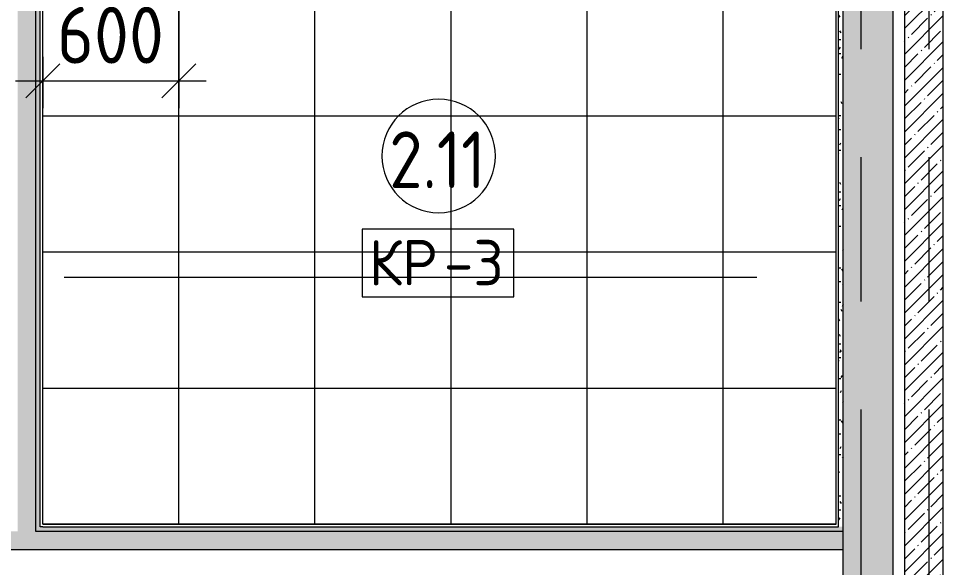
# Model space of a CAD drawing. Header units: millimetres. Extents: x 315 to 209858, y -8553 to 29000.
# Drawn here: x 50978 to 55103, y 12122 to 14539 of the extents above; entities that cross this region are included whole.
import ezdxf

# ---------------------------------------------------------------- set-up
doc = ezdxf.new("R2010")
doc.units = ezdxf.units.MM
doc.linetypes.add('Осевая', pattern=[3175, 635, -476.25, 1587.5, -476.25])
for name, color, linetype, lineweight in [('A-ANNO-DIMS', 7, 'Continuous', 9), ('A-ANNO-DIMS-100', 7, 'Continuous', 9), ('A-AREA-IDEN', 7, 'Continuous', 9), ('A-DETL-GENF', 7, 'Continuous', 9), ('A-FLOR-IDEN', 7, 'Continuous', 9), ('A-FLOR-PATT', 7, 'Continuous', 9), ('A-WALL', 7, 'Continuous', 9), ('I-WALL', 7, 'Continuous', 9), ('Оси', 7, 'Continuous', 9), ('Оси-2', 7, 'Осевая', 9)]:
    doc.layers.add(name, color=color, linetype=linetype, lineweight=lineweight)
for name, color, linetype, lineweight, true_color in [('A-WALL-1', 9, 'Continuous', 9, 0x808080), ('A-WALL-FNSH-1', 9, 'Continuous', 9, 0x808080), ('I-WALL-1', 7, 'Continuous', 9, 0x787878), ('I-WALL-2', 9, 'Continuous', 9, 0x808080)]:
    doc.layers.add(name, color=color, linetype=linetype, lineweight=lineweight, true_color=true_color)
doc.styles.add('GOST Common_3', font='GOST_Common.ttf', dxfattribs={"width": 0.9, "height": 250})
doc.styles.add('GOST Common_4', font='GOST_Common.ttf', dxfattribs={"height": 200})
doc.styles.add('ISOCPEUR_2', font='isocpeur.ttf', dxfattribs={"width": 0.9, "height": 250})
doc.dimstyles.new('ISO-2_5_0_9К_БОЛЬШОЙ_округление', dxfattribs={"dimscale": 304.8, "dimtxt": 248.995294, "dimasz": 0.492126, "dimexe": 0.393701, "dimexo": 0, "dimgap": 0, "dimtad": 1, "dimdec": 0, "dimrnd": 10, "dimzin": 0, "dimdsep": 46, "dimtxsty": 'ISOCPEUR_2', "dimblk1": 'OBLIQUE', "dimblk2": 'OBLIQUE', "dimsah": 1, "dimcen": 0.09, "dimdle": 0.393701, "dimazin": 0, "dimtfac": 1, "dimtdec": 4, "dimtix": 1, "dimtmove": 0, "dimatfit": 3, "dimfxl": 1, "dimtvp": 1, "dimtolj": 1, "dimtzin": 0, "dimarcsym": 2})
pattern_1 = [(45, (-29867.154, 0), (-57.02463, 57.02463), []), (45, (-29810.13, 0), (-57.02463, 57.02463), [100.806, -20.161, 3.353, -16.808])]
pattern_2 = [(135, (-29867.15, 0), (-75.43415, -75.43415), [106.68, -17.78, 3.556, -17.78]), (135, (-29867.15, 75.39), (-75.43415, -75.43415), []), (50, (-29867.15, 0), (127.52922, -11.15758), [13.335, -146.685]), (355, (-29867.15, 0), (-24.66966, 133.74002), [10.668, -117.348]), (100.451, (-29856.53, -0.93), (102.85973, 122.58178), [11.333, -124.663]), (46.184, (-29867.15, 35.56), (189.75516, -29.43036), [20.002, -220.027]), (96.636, (-29851.34, 33.1), (166.1822, 173.1996), [17, -186.995]), (351.184, (-29867.15, 35.56), (166.18393, 173.19757), [16.002, -176.022]), (21, (-29849.37, 26.67), (106.13027, -71.58603), [13.335, -146.685]), (326, (-29849.37, 26.67), (43.26188, 128.93175), [10.668, -117.348]), (71.451, (-29840.53, 20.7), (149.39198, 57.34505), [11.333, -124.663]), (37.5, (-29867.154, 0), (2.162228, 59.188357), [3.353, -112.573, 3.353, -115.773, -117.793]), (37.5, (-29867.154, 0), (2.162228, 59.188357), [-235.052, 3.353, -114.44]), (7.5, (-29867.154, 0), (46.773857, 70.126152), [3.353, -64.567, 3.353, -109.906, -44.894]), (7.5, (-29867.154, 0), (46.773857, 70.126152), [-181.178, 3.353, -41.542]), (327.5, (-29906.803, 0), (94.91367, -4.010093), [3.353, -41.097, 3.353, -135.331, -184.023]), (327.5, (-29906.803, 0), (94.91367, -4.010093), [-183.134, 3.353, -180.67]), (317.5, (-29924.58, 0), (103.69057, 17.79882), [3.353, -54.432, 3.353, -88.748, -130.683]), (317.5, (-29924.58, 0), (103.69057, 17.79882), [-149.885, 3.353, -127.33])]
pattern_3 = [(0, (-29867.154, 0), (121.92, 30.48), [10.058, -81.382, 10.058, -81.382, -487.68]), (0, (-29867.154, 0), (121.92, 30.48), [-182.88, 10.058, -172.822, 10.058, -81.382, -213.36]), (0, (-29867.154, 0), (121.92, 30.48), [-457.2, 10.058, -50.902, 10.058, -142.342]), (120, (-29821.434, 15.24), (-87.356454, 90.345817), [10.058, -81.382, 10.058, -81.382, -487.68]), (120, (-29821.434, 15.24), (-87.356454, 90.345817), [-182.88, 10.058, -172.822, 10.058, -81.382, -213.36]), (120, (-29821.434, 15.24), (-87.356454, 90.345817), [-457.2, 10.058, -50.902, 10.058, -142.342]), (240, (-29806.194, 76.2), (-34.563546, -120.825817), [10.058, -81.382, 10.058, -81.382, -487.68]), (240, (-29806.194, 76.2), (-34.563546, -120.825817), [-182.88, 10.058, -172.822, 10.058, -81.382, -213.36]), (240, (-29806.194, 76.2), (-34.563546, -120.825817), [-457.2, 10.058, -50.902, 10.058, -142.342])]

# ---------------------------------------------------------------- blocks, each defined once
blk = doc.blocks.new('DET_L_Линия разрыва - М100-V85-План устройствa полов 2 этажа в осях 12-23')
at = {"layer": 'A-DETL-GENF'}
blk.add_line((11739.9, 0), (0, 0), dxfattribs=at)
blk = doc.blocks.new('Марка_Помещения - Номер-25198446-План устройствa полов 2 этажа в осях 12-23')
at = {"layer": 'A-AREA-IDEN'}
for start, end in [(360, 180), (180, 360)]:
    blk.add_arc((0, 0), 2.5, start, end, dxfattribs=at)
blk = doc.blocks.new('М_перекрытий_ЭП - Типоразмер-25383776-План устройствa полов 2 этажа в осях 12-23')
at = {"layer": 'A-FLOR-IDEN'}
for p, q in [((3.352, 1.578), (-3.336, 1.578)), ((-3.336, 1.578), (-3.336, -1.406)), ((3.352, -1.406), (3.352, 1.578)), ((-3.336, -1.406), (3.352, -1.406))]:
    blk.add_line(p, q, dxfattribs=at)
blk = doc.blocks.new('DIMBLOCK88-План устройствa полов 2 этажа в осях 12-23')
at = {"layer": 'A-ANNO-DIMS-100'}
for p, q in [((51683.7, 14711), (51683.7, 14145)), ((51683.7, 14265), (51683.7, 14711)), ((51083.7, 14371.1), (51083.7, 14145)), ((51083.7, 14265), (51083.7, 14371.1)), ((50963.7, 14265), (51803.7, 14265))]:
    blk.add_line(p, q, dxfattribs=at)
at = {"layer": 'A-ANNO-DIMS-100', "lineweight": 20}
for p, q in [((51083.7, 14265), (51158.7, 14340)), ((51683.7, 14265), (51758.7, 14340)), ((51083.7, 14265), (51008.7, 14190)), ((51683.7, 14265), (51608.7, 14190))]:
    blk.add_line(p, q, dxfattribs=at)
at = {"layer": 'A-ANNO-DIMS-100', "color": 0, "insert": (51146.6, 14591.7), "char_height": 250, "width": 568.858, "attachment_point": 1, "line_spacing_factor": 1.149209, "style": 'ISOCPEUR_2'}
blk.add_mtext('600', dxfattribs=at)
blk = doc.blocks.new('_Oblique')
at = {"color": 0, "linetype": 'ByBlock', "lineweight": -2}
blk.add_line((-0.5, -0.5), (0.5, 0.5), dxfattribs=at)

msp = doc.modelspace()

# ---------------------------------------------------------------- hatches: boundary and pattern name
at = {"layer": 'A-FLOR-PATT'}
h = msp.add_hatch(dxfattribs=at)
h.set_pattern_fill('FP_62', color=256, style=0, pattern_type=2)
h.set_pattern_definition([(0, (52883.66, 13511), (0, 600), []), (90, (52883.66, 13511), (-600, 4e-14), [])])
h.paths.add_polyline_path([(51083.7, 12311), (54581.8, 12311), (54581.8, 15119), (54301.8, 15119), (54301.8, 15539), (52712.8, 15539), (52712.8, 15562), (52672.8, 15562.7), (52672.8, 15570), (52652.8, 15570), (52652.8, 15610), (52662.8, 15610), (52662.8, 15650), (51662.8, 15650), (51662.8, 15610), (51672.8, 15610), (51672.8, 15570), (51652.8, 15570), (51652.8, 15562), (51612.8, 15562), (51612.8, 15539), (51083.7, 15539), (51083.7, 15047.2), (51125.9, 15047.2), (51089.7, 14912), (51083.7, 14934.4), (51083.7, 12341.4)])
h.paths.add_polyline_path([(51354.4, 15275.8), (51354.4, 15348.2), (51489.7, 15312), (51485.9, 15311)])
at = {"layer": 'I-WALL'}
h = msp.add_hatch(dxfattribs=at)
h.set_pattern_fill('FP_17', color=256, style=0, pattern_type=2)
h.set_pattern_definition(pattern_1)
h.paths.add_polyline_path([(54885, 10400), (55052.8, 10400), (55052.8, 15040.9), (54882.8, 15125.9), (54882.8, 10400)])
h.paths.add_polyline_path([(54882.8, 15255.9), (55102.8, 15365.9), (55102.8, 15615.9), (55052.8, 15640.9), (55052.8, 16080), (54882.8, 16080), (54882.8, 15389.6)])
h = msp.add_hatch(dxfattribs=at)
h.set_pattern_fill('FP_17', color=256, style=0, pattern_type=2)
h.set_pattern_definition(pattern_1)
h.paths.add_polyline_path([(54612.8, 4050), (54832.8, 4050), (54832.8, 10900), (54612.8, 10900), (54612.8, 4100)])
h.paths.add_polyline_path([(54612.8, 11550), (54832.8, 11550), (54832.8, 15150), (54612.8, 15150), (54612.8, 11915.2)])
at = {"layer": 'I-WALL-1'}
h = msp.add_hatch(dxfattribs=at)
h.set_pattern_fill('FP_27', color=256, style=0, pattern_type=2)
h.set_pattern_definition(pattern_2)
h.paths.add_polyline_path([(51052.7, 12280), (51052.7, 15570), (50972.7, 15570), (50972.7, 12280)])
h = msp.add_hatch(dxfattribs=at)
h.set_pattern_fill('FP_27', color=256, style=0, pattern_type=2)
h.set_pattern_definition(pattern_2)
h.paths.add_polyline_path([(54612.8, 12200), (54612.8, 12280), (47412.7, 12280), (47412.7, 12200), (53787.5, 12200)])
at = {"layer": 'I-WALL-2'}
h = msp.add_hatch(dxfattribs=at)
h.set_pattern_fill('FP_58', color=256, style=0, pattern_type=2)
h.set_pattern_definition(pattern_3)
h.paths.add_polyline_path([(51072.7, 12300), (51072.7, 14975.4), (51053.4, 15047.2), (51072.7, 15047.2), (51072.7, 15550), (51052.7, 15550), (51052.7, 12300)])
h = msp.add_hatch(dxfattribs=at)
h.set_pattern_fill('FP_58', color=256, style=0, pattern_type=2)
h.set_pattern_definition(pattern_3)
h.paths.add_polyline_path([(54592.8, 12300), (54612.8, 12300), (54612.8, 15150), (54592.8, 15150), (54592.8, 12311)])
h = msp.add_hatch(dxfattribs=at)
h.set_pattern_fill('FP_58', color=256, style=0, pattern_type=2)
h.set_pattern_definition(pattern_3)
h.paths.add_polyline_path([(52324.2, 12280), (54612.8, 12280), (54612.8, 12300), (51052.7, 12300), (51052.7, 12280)])

# ---------------------------------------------------------------- linework, layer by layer
at = {"layer": 'A-WALL'}
for p, q in [((51052.7, 12280), (51052.7, 15570)), ((54592.8, 12300), (54592.8, 15130)), ((51072.7, 12300), (51072.7, 14975.4)), ((54612.8, 12280), (51052.7, 12280))]:
    msp.add_line(p, q, dxfattribs=at)
at = {"layer": 'A-WALL-1'}
for p, q in [((54612.8, 11550), (54612.8, 15530)), ((54832.8, 11550), (54832.8, 15150)), ((54882.8, 15125.9), (54882.8, 10400)), ((51083.7, 12300), (51072.7, 12300)), ((47412.7, 12200), (54612.8, 12200))]:
    msp.add_line(p, q, dxfattribs=at)
at = {"layer": 'A-WALL-FNSH-1'}
for p, q in [((54581.8, 12311), (54581.8, 15130)), ((51083.7, 12311), (51083.7, 14934.4)), ((54581.8, 12311), (51083.7, 12311)), ((51083.7, 12300), (54592.8, 12300))]:
    msp.add_line(p, q, dxfattribs=at)
at = {"layer": 'Оси'}
msp.add_line((51732.8, 13400), (54232.8, 13400), dxfattribs=at)
at = {"layer": 'Оси-2'}
for p, q in [((54692.8, 593.7), (54692.8, 19415.1)), ((54992.8, 593.7), (54992.8, 19415.1)), ((8791.8, 13400), (51732.8, 13400))]:
    msp.add_line(p, q, dxfattribs=at)

# ---------------------------------------------------------------- block references
at = {"layer": 'A-AREA-IDEN', "xscale": 99.99999999999993, "yscale": 99.99999999999993, "zscale": 99.99999999999993}
msp.add_blockref('Марка_Помещения - Номер-25198446-План устройствa полов 2 этажа в осях 12-23', (52829.5, 13934.2), dxfattribs=at)
at = {"layer": 'A-DETL-GENF', "rotation": 90.00000000000031}
msp.add_blockref('DET_L_Линия разрыва - М100-V85-План устройствa полов 2 этажа в осях 12-23', (55052.8, 3301.1), dxfattribs=at)
at = {"layer": 'A-FLOR-IDEN', "xscale": 99.99999999999993, "yscale": 99.99999999999993, "zscale": 99.99999999999993}
msp.add_blockref('М_перекрытий_ЭП - Типоразмер-25383776-План устройствa полов 2 этажа в осях 12-23', (52825.2, 13454.4), dxfattribs=at)

# ---------------------------------------------------------------- texts
at = {"layer": 'A-AREA-IDEN', "insert": (52611.5, 14042.7), "char_height": 250, "width": 548.354, "attachment_point": 1, "style": 'GOST Common_3'}
msp.add_mtext('2.11', dxfattribs=at)
at = {"layer": 'A-FLOR-IDEN', "char_height": 200, "attachment_point": 1, "style": 'GOST Common_4'}
for s, insert, width in [('КР', (52521.6, 13564.2), 400.844), ('-3', (52852.3, 13564.2), 344.726)]:
    msp.add_mtext(s, dxfattribs=dict(at, insert=insert, width=width))

# ---------------------------------------------------------------- dimensions: what is measured, and where the dimension line sits
at = {"layer": 'A-ANNO-DIMS'}
dim = msp.add_linear_dim(base=(51683.7, 14265), p1=(51083.7, 14371.1), p2=(51683.7, 14711), dimstyle='ISO-2_5_0_9К_БОЛЬШОЙ_округление', override={"dimpost": '<>', "dimfxl": 689.584214}, dxfattribs=at)
dim.commit()
dim.dimension.update_dxf_attribs({"geometry": 'DIMBLOCK88-План устройствa полов 2 этажа в осях 12-23', "text_midpoint": (51383.7, 14390)})

doc.saveas('drawing.dxf')
